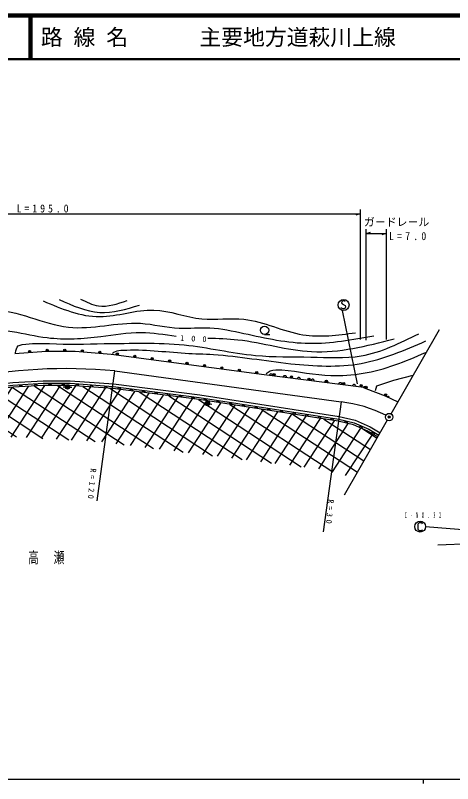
# Model space of a CAD drawing. Units: millimetres, scale not verified. Extents: x 40000 to 680000, y 20000 to 380000.
# Drawn here: x 174530 to 274770, y 204000 to 380000 of the extents above; entities that cross this region are included whole.
import ezdxf
from ezdxf.enums import TextEntityAlignment as Align

# ---------------------------------------------------------------- set-up
doc = ezdxf.new("R2010")
doc.units = ezdxf.units.MM
doc.header["$LTSCALE"] = 1000
doc.header["$PDMODE"] = 32
doc.header["$PDSIZE"] = 500
for name, color, linetype, lineweight in [('M-BGD', 7, 'Continuous', 25), ('M-TTL', 2, 'Continuous', 140), ('M-TTL-BAND', 7, 'Continuous', 25), ('M-TTL-LINE', 7, 'Continuous', 50)]:
    doc.layers.add(name, color=color, linetype=linetype, lineweight=lineweight)
doc.layers.add('M-OTRS', color=6, linetype='Continuous')
doc.layers.add('M-TTL-TXT', color=7, linetype='Continuous')
doc.styles.add('ＭＳ ゴシック', font='')
doc.styles.get('ＭＳ ゴシック').set_extended_font_data('MS Gothic')

msp = doc.modelspace()

# ---------------------------------------------------------------- hatches: boundary and pattern name
at = {"layer": 'M-BGD'}
h = msp.add_hatch(dxfattribs=at)
h.set_pattern_fill('USER', color=256, style=0, pattern_type=2)
h.set_pattern_definition([(236.8024, (124411, 334329), (2510.36, -1642.583), []), (326.8024, (124411, 334329), (1642.583, 2510.36), [])])
h.paths.add_polyline_path([(63032, 277495), (96862, 277673), (103353, 278186), (110591, 279195), (123091, 281742), (144727, 288067), (153072, 290326), (165286, 293454), (169210, 294274), (174017, 294801), (180943, 295213), (187054, 295213), (196887, 294506), (216630, 291969), (248564, 287011), (252053, 286198), (255350, 284752), (257589, 283423), (252200, 274037), (245628, 275908), (193679, 282354), (173961, 283491), (156518, 279700), (127700, 270220), (103052, 265669), (62814, 264906)])

# ---------------------------------------------------------------- linework, layer by layer
for p, q in [((63408, 334498), (253600, 334498)), ((253600, 334498), (252600, 334218)), ((253600, 335498), (253600, 305719)), ((254911, 305568), (254911, 331026)), ((259548, 331026), (259548, 305750)), ((254911, 330026), (255911, 330306)), ((254911, 330026), (259548, 330026)), ((259548, 330026), (258548, 329746)), ((249455, 312407), (252879, 295602)), ((260641, 288717), (271742, 308025)), ((231650, 306909), (232900, 306909)), ((174438, 302511), (181621, 303035)), ((181621, 303035), (188279, 303035)), ((188279, 303035), (196511, 302349)), ((196511, 302349), (231553, 297709)), ((193276, 268823), (197352, 298545)), ((197352, 298545), (249191, 291435)), ((231553, 297709), (253775, 294902)), ((185993, 294859), (185494, 294835)), ((186991, 294842), (187489, 294800)), ((253775, 294902), (254271, 294839)), ((254367, 294727), (254834, 294549)), ((254834, 294549), (259323, 292834)), ((259323, 292834), (259790, 292655)), ((259323, 292834), (262199, 291428)), ((218057, 291145), (217562, 291214)), ((219048, 291012), (219544, 290948)), ((249191, 291435), (245115, 261713)), ((259793, 287244), (249924, 270077)), ((268566, 262878), (289572, 261166)), ((293343, 259570), (271369, 258627))]:
    msp.add_line(p, q, dxfattribs=at)
for points in [[(250167, 314452), (250067, 314552), (249867, 314602), (249667, 314602), (249367, 314452), (249317, 314152), (249417, 313902), (250117, 313502), (250217, 313252), (250167, 312952), (249917, 312802), (249567, 312802), (249267, 312952), (249167, 313102)], [(233537, 297458), (233517, 297557), (233480, 297643), (233410, 297732), (233337, 297790), (233246, 297833), (233119, 297850), (233020, 297830), (232934, 297792), (232845, 297723), (232787, 297650), (232743, 297558)], [(236712, 297057), (236692, 297156), (236654, 297242), (236585, 297331), (236512, 297389), (236420, 297432), (236293, 297449), (236194, 297429), (236109, 297391), (236019, 297322), (235962, 297249), (235918, 297157)], [(257060, 294052), (257374, 295154), (261256, 296465), (265752, 297607)], [(63026, 278595), (96815, 278773), (103234, 279280), (110405, 280279), (122826, 282811), (144429, 289126), (152792, 291390), (165037, 294525), (169037, 295361), (173924, 295898), (180911, 296313), (187093, 296313), (196997, 295601), (216784, 293058), (248773, 288091), (252401, 287247), (255853, 285733), (258150, 284369)], [(63029, 277995), (96841, 278173), (103299, 278683), (110506, 279688), (122970, 282228), (144591, 288549), (152945, 290810), (165173, 293941), (169131, 294768), (173975, 295300), (180928, 295713), (187072, 295713), (196937, 295004), (216700, 292464), (248659, 287502), (252211, 286675), (255578, 285198), (257844, 283853)], [(239886, 296656), (239866, 296755), (239829, 296841), (239760, 296930), (239686, 296988), (239595, 297031), (239468, 297048), (239369, 297028), (239283, 296990), (239194, 296921), (239136, 296848), (239092, 296756)], [(243061, 296255), (243041, 296354), (243003, 296440), (242934, 296529), (242861, 296587), (242769, 296631), (242642, 296647), (242543, 296627), (242458, 296589), (242368, 296520), (242311, 296447), (242267, 296355)], [(246235, 295854), (246215, 295953), (246178, 296039), (246109, 296128), (246035, 296186), (245944, 296230), (245817, 296246), (245718, 296226), (245632, 296188), (245543, 296119), (245485, 296046), (245442, 295954)], [(249410, 295453), (249390, 295552), (249352, 295638), (249283, 295727), (249210, 295785), (249118, 295829), (248991, 295845), (248892, 295825), (248807, 295787), (248717, 295718), (248660, 295645), (248616, 295553)], [(257589, 283423), (255350, 284752), (252053, 286198), (248564, 287011), (216630, 291969), (196887, 294506), (187054, 295213), (180943, 295213), (174017, 294801), (169210, 294274), (165286, 293454), (153072, 290326), (144727, 288067), (123091, 281742), (110591, 279195), (103353, 278186), (96862, 277673), (63032, 277495)], [(176148, 294928), (176110, 295022), (176058, 295099), (175973, 295174), (175890, 295217), (175793, 295243), (175665, 295236), (175571, 295198), (175494, 295145), (175419, 295061), (175376, 294978), (175349, 294880)], [(179611, 295134), (179573, 295228), (179521, 295305), (179436, 295380), (179353, 295423), (179256, 295449), (179128, 295442), (179034, 295404), (178957, 295351), (178882, 295267), (178839, 295184), (178812, 295086)], [(182871, 295213), (182839, 295309), (182791, 295389), (182711, 295469), (182631, 295517), (182535, 295549), (182407, 295549), (182311, 295517), (182231, 295469), (182151, 295389), (182103, 295309), (182071, 295213)], [(185926, 295213), (185894, 295309), (185846, 295389), (185766, 295469), (185686, 295517), (185590, 295549), (185462, 295549), (185366, 295517), (185286, 295469), (185206, 295389), (185158, 295309), (185126, 295213)], [(189092, 295067), (189067, 295165), (189025, 295248), (188951, 295333), (188874, 295387), (188781, 295426), (188653, 295435), (188555, 295410), (188472, 295368), (188386, 295294), (188333, 295217), (188294, 295124)], [(192370, 294831), (192345, 294929), (192302, 295012), (192228, 295098), (192152, 295152), (192059, 295190), (191931, 295200), (191833, 295174), (191750, 295132), (191664, 295058), (191610, 294982), (191572, 294888)], [(195647, 294596), (195622, 294694), (195580, 294777), (195506, 294862), (195430, 294916), (195336, 294955), (195209, 294964), (195111, 294939), (195027, 294897), (194942, 294823), (194888, 294746), (194849, 294653)], [(198694, 294274), (198675, 294374), (198637, 294459), (198568, 294549), (198495, 294606), (198404, 294650), (198277, 294667), (198178, 294647), (198092, 294610), (198003, 294541), (197945, 294467), (197901, 294376)], [(201515, 293912), (201495, 294011), (201458, 294096), (201389, 294186), (201315, 294244), (201224, 294288), (201097, 294304), (200998, 294285), (200912, 294247), (200823, 294178), (200765, 294105), (200721, 294014)], [(204335, 293549), (204316, 293649), (204278, 293734), (204209, 293824), (204136, 293881), (204045, 293925), (203918, 293942), (203818, 293922), (203733, 293885), (203643, 293816), (203586, 293742), (203542, 293651)], [(252584, 295052), (252565, 295151), (252527, 295237), (252458, 295326), (252384, 295384), (252293, 295428), (252166, 295444), (252067, 295424), (251981, 295386), (251892, 295317), (251834, 295244), (251791, 295152)], [(254600, 295049), (254595, 295010), (254567, 294953), (254531, 294907), (254475, 294864), (254422, 294840), (254350, 294829), (254271, 294839)], [(207155, 293187), (207136, 293286), (207098, 293371), (207029, 293461), (206956, 293519), (206865, 293563), (206738, 293579), (206639, 293560), (206553, 293522), (206464, 293453), (206406, 293380), (206362, 293289)], [(209976, 292824), (209956, 292924), (209919, 293009), (209850, 293099), (209776, 293156), (209685, 293200), (209558, 293217), (209459, 293197), (209374, 293160), (209284, 293091), (209226, 293017), (209182, 292926)], [(212796, 292462), (212777, 292561), (212739, 292646), (212670, 292736), (212597, 292794), (212506, 292838), (212379, 292854), (212279, 292835), (212194, 292797), (212104, 292728), (212047, 292655), (212003, 292564)], [(215617, 292099), (215597, 292199), (215560, 292284), (215490, 292374), (215417, 292431), (215326, 292475), (215199, 292492), (215100, 292472), (215014, 292435), (214925, 292366), (214867, 292292), (214823, 292201)], [(260160, 292782), (260145, 292744), (260105, 292695), (260059, 292659), (259995, 292631), (259937, 292620), (259865, 292627), (259790, 292655)], [(218477, 291682), (218460, 291782), (218425, 291868), (218358, 291960), (218286, 292019), (218196, 292066), (218070, 292085), (217970, 292069), (217884, 292033), (217792, 291967), (217733, 291895), (217686, 291805)], [(221380, 291231), (221363, 291331), (221328, 291418), (221261, 291509), (221189, 291569), (221099, 291615), (220973, 291635), (220873, 291618), (220787, 291583), (220695, 291516), (220636, 291444), (220589, 291354)], [(224283, 290781), (224266, 290880), (224231, 290967), (224164, 291058), (224092, 291118), (224002, 291164), (223876, 291184), (223776, 291167), (223690, 291132), (223598, 291065), (223539, 290993), (223492, 290903)], [(227186, 290330), (227169, 290430), (227134, 290516), (227067, 290607), (226995, 290667), (226905, 290714), (226779, 290733), (226679, 290716), (226593, 290681), (226501, 290614), (226442, 290543), (226395, 290453)], [(230089, 289879), (230072, 289979), (230037, 290065), (229970, 290157), (229898, 290216), (229809, 290263), (229682, 290282), (229582, 290266), (229496, 290230), (229405, 290164), (229345, 290092), (229298, 290002)], [(232992, 289428), (232975, 289528), (232940, 289615), (232873, 289706), (232802, 289766), (232712, 289812), (232585, 289832), (232485, 289815), (232399, 289780), (232308, 289713), (232248, 289641), (232202, 289551)], [(235895, 288978), (235878, 289077), (235843, 289164), (235776, 289255), (235705, 289315), (235615, 289361), (235488, 289381), (235388, 289364), (235302, 289329), (235211, 289262), (235151, 289190), (235105, 289100)], [(238798, 288527), (238781, 288627), (238746, 288713), (238679, 288804), (238608, 288864), (238518, 288911), (238391, 288930), (238291, 288913), (238205, 288878), (238114, 288811), (238054, 288740), (238008, 288650)], [(241701, 288076), (241684, 288176), (241649, 288262), (241582, 288354), (241511, 288413), (241421, 288460), (241294, 288479), (241194, 288463), (241108, 288427), (241017, 288361), (240957, 288289), (240911, 288199)], [(244604, 287625), (244587, 287725), (244552, 287812), (244485, 287903), (244414, 287963), (244324, 288009), (244197, 288029), (244098, 288012), (244011, 287977), (243920, 287910), (243860, 287838), (243814, 287748)], [(247507, 287175), (247490, 287274), (247455, 287361), (247388, 287452), (247317, 287512), (247227, 287558), (247100, 287578), (247001, 287561), (246914, 287526), (246823, 287459), (246763, 287387), (246717, 287297)], [(250698, 286514), (250688, 286615), (250660, 286703), (250600, 286799), (250533, 286864), (250447, 286917), (250322, 286946), (250221, 286937), (250133, 286908), (250036, 286849), (249972, 286781), (249919, 286695)], [(254068, 285315), (254077, 285416), (254065, 285508), (254024, 285613), (253970, 285690), (253895, 285757), (253778, 285809), (253677, 285818), (253584, 285806), (253479, 285765), (253403, 285711), (253335, 285636)], [(256813, 283883), (256834, 283982), (256834, 284076), (256806, 284185), (256762, 284267), (256696, 284344), (256586, 284409), (256487, 284431), (256393, 284430), (256284, 284402), (256202, 284358), (256125, 284292)], [(267871, 263478), (267771, 263628), (267571, 263778), (267121, 263778), (266921, 263628), (266771, 263428), (266771, 262328), (266921, 262128), (267121, 261978), (267571, 261978), (267771, 262078), (267871, 262228)]]:
    msp.add_lwpolyline(points, dxfattribs=at)
for centre, radius in [((249767, 313652), 1250), ((231650, 307859), 950), ((177798, 303007), 250), ((177798, 303007), 150), ((177798, 303007), 50), ((181831, 303285), 250), ((181831, 303285), 150), ((181831, 303285), 50), ((185856, 303285), 250), ((185856, 303285), 150), ((185856, 303285), 50), ((189897, 303151), 250), ((189897, 303151), 150), ((189897, 303151), 50), ((193908, 302817), 250), ((193908, 302817), 150), ((193908, 302817), 50), ((197924, 302414), 250), ((197924, 302414), 150), ((197924, 302414), 50), ((201915, 301886), 250), ((201915, 301886), 150), ((201915, 301886), 50), ((205905, 301357), 250), ((205905, 301357), 150), ((205905, 301357), 50), ((209896, 300829), 250), ((209896, 300829), 150), ((209896, 300829), 50), ((213886, 300300), 250), ((213886, 300300), 150), ((213886, 300300), 50), ((217876, 299772), 250), ((217876, 299772), 150), ((217876, 299772), 50), ((221867, 299244), 250), ((221867, 299244), 150), ((221867, 299244), 50), ((225857, 298715), 250), ((225857, 298715), 150), ((225857, 298715), 50), ((229848, 298187), 250), ((229848, 298187), 150), ((229848, 298187), 50), ((233838, 297672), 250), ((233838, 297672), 150), ((233838, 297672), 50), ((237832, 297168), 250), ((237832, 297168), 150), ((237832, 297168), 50), ((241825, 296663), 250), ((241825, 296663), 150), ((241825, 296663), 50), ((245819, 296159), 250), ((245819, 296159), 150), ((245819, 296159), 50), ((249812, 295654), 250), ((249812, 295654), 150), ((249812, 295654), 50), ((186493, 294883), 500), ((186493, 294883), 440), ((186493, 294883), 380), ((186493, 294883), 320), ((186493, 294883), 260), ((186493, 294883), 200), ((186493, 294883), 140), ((186493, 294883), 80), ((186493, 294883), 20), ((253806, 295150), 250), ((253806, 295150), 150), ((253806, 295150), 50), ((254923, 294782), 250), ((254923, 294782), 150), ((254923, 294782), 50), ((259412, 293067), 250), ((259412, 293067), 150), ((259412, 293067), 50), ((218552, 291076), 500), ((218552, 291076), 440), ((218552, 291076), 380), ((218552, 291076), 320), ((218552, 291076), 260), ((218552, 291076), 200), ((218552, 291076), 140), ((218552, 291076), 80), ((218552, 291076), 20), ((260217, 287980), 850), ((260217, 287980), 34), ((267321, 262878), 1250)]:
    msp.add_circle(centre, radius, dxfattribs=at)
for centre, radius, start, end in [((186137, 179070), 120000, 84.63708, 101.5636), ((245903, 261616), 30000, 63.12462, 83.70716)]:
    msp.add_arc(centre, radius, start, end, dxfattribs=at)
for points, knots in [([(180900, 314596), (185177, 312776), (189454, 310957), (193859, 310979), (197958, 311000), (202168, 312616), (206290, 312486), (209972, 312370), (213585, 310861), (217290, 310452), (220495, 310184), (223770, 310717), (226941, 310377), (231522, 309885), (235886, 307571), (240427, 306836), (244357, 306199), (248419, 306743), (252482, 307288)], [0, 0, 0, 0, 1, 1, 1, 2, 2, 2, 3, 3, 3, 4, 4, 4, 5, 5, 5, 6, 6, 6, 6]), ([(184592, 314897), (187655, 313519), (190719, 312140), (193859, 311959), (196851, 311786), (199913, 312701), (202975, 313616)], [0, 0, 0, 0, 1, 1, 1, 2, 2, 2, 2]), ([(189489, 314972), (190832, 314321), (192175, 313670), (193558, 313466), (195705, 313148), (197946, 313910), (200188, 314671)], [0, 0, 0, 0, 1, 1, 1, 2, 2, 2, 2]), ([(148923, 301044), (150757, 304001), (152590, 306958), (155359, 308644), (156589, 309392), (158003, 309890), (159428, 310377), (162638, 311472), (165904, 312508), (169147, 312562), (175061, 312526), (180790, 309234), (186701, 308568), (192148, 307989), (197721, 309747), (203201, 309473), (206171, 309247), (209112, 308480), (212092, 308342), (214425, 308255), (216779, 308531), (219106, 308418), (221738, 308290), (224336, 307712), (226941, 307137), (231917, 306039), (236921, 304951), (241934, 304877), (246850, 304804), (251776, 305707), (256701, 306610)], [0, 0, 0, 0, 1, 1, 1, 2, 2, 2, 3, 3, 3, 4, 4, 4, 5, 5, 5, 6, 6, 6, 7, 7, 7, 8, 8, 8, 9, 9, 9, 10, 10, 10, 10]), ([(150564, 299588), (152518, 301416), (154473, 303244), (156730, 304642), (159311, 306241), (162287, 307278), (165313, 307712), (168139, 308117), (171008, 307996), (173825, 307573), (176534, 307149), (179170, 306483), (181850, 306177), (185901, 305643), (190036, 305940), (194130, 306456), (197213, 306835), (200276, 307387), (203341, 307363), (206025, 307348), (208707, 306857), (211398, 306512)], [0, 0, 0, 0, 1, 1, 1, 2, 2, 2, 3, 3, 3, 4, 4, 4, 5, 5, 5, 6, 6, 6, 7, 7, 7, 7]), ([(174585, 302692), (174678, 303329), (174772, 303966), (175188, 304274), (175422, 304448), (175759, 304517), (176092, 304575), (178278, 304958), (180296, 304855), (182345, 304801), (186575, 304549), (190698, 304695), (194852, 304801), (200990, 304829), (207151, 305124), (213235, 304500), (218702, 303932), (224105, 302652), (229578, 302089), (233764, 301711), (237978, 301811), (242236, 301712), (246138, 301622), (250079, 301365), (253838, 302014), (258411, 302803), (262717, 304932), (267023, 307062)], [0, 0, 0, 0, 1, 1, 1, 2, 2, 2, 3, 3, 3, 4, 4, 4, 5, 5, 5, 6, 6, 6, 7, 7, 7, 8, 8, 8, 9, 9, 9, 9]), ([(196805, 302616), (197026, 302754), (197248, 302892), (197483, 302993), (197993, 303213), (198568, 303260), (199140, 303295), (204008, 303584), (208698, 302904), (213455, 302616), (215622, 302460), (217781, 302448), (219935, 302315), (225852, 301901), (231681, 300865), (237640, 300206), (243053, 299606), (248573, 299317), (253838, 300281), (258919, 301211), (263762, 303307), (268605, 305404)], [0, 0, 0, 0, 1, 1, 1, 2, 2, 2, 3, 3, 3, 4, 4, 4, 5, 5, 5, 6, 6, 6, 7, 7, 7, 7]), ([(218649, 306068), (220957, 306005), (223263, 305944), (225558, 305689), (231227, 305058), (236825, 303243), (242443, 302967), (248729, 302659), (255041, 304279), (261353, 305898)], [0, 0, 0, 0, 1, 1, 1, 2, 2, 2, 3, 3, 3, 3]), ([(231989, 297945), (232307, 298171), (232625, 298397), (232969, 298548), (233760, 298896), (234691, 298849), (235606, 298774), (239510, 298456), (243117, 297642), (246831, 297493), (251726, 297298), (256806, 298259), (261523, 299904), (263921, 300741), (266225, 301754), (268530, 302767)], [0, 0, 0, 0, 1, 1, 1, 2, 2, 2, 3, 3, 3, 4, 4, 4, 5, 5, 5, 5])]:
    msp.add_open_spline(points, degree=3, knots=knots, dxfattribs=at)
at = {"layer": 'M-OTRS'}
msp.add_point((260217, 287980), dxfattribs=at)
at = {"layer": 'M-TTL'}
msp.add_line((680000, 380000), (40000, 380000), dxfattribs=at)
at = {"layer": 'M-TTL-BAND'}
for p, q in [((40000, 205000), (579000, 205000)), ((268000, 205000), (268000, 204000))]:
    msp.add_line(p, q, dxfattribs=at)
at = {"layer": 'M-TTL-LINE'}
for p, q in [((177750, 380000), (177750, 370000)), ((178250, 380000), (178250, 370000)), ((40000, 370000), (680000, 370000))]:
    msp.add_line(p, q, dxfattribs=at)

# ---------------------------------------------------------------- texts
at = {"layer": 'M-BGD', "style": 'ＭＳ ゴシック'}
msp.add_text('ガ－ドレ－ル', height=1833, dxfattribs=at).set_placement((254424, 331186), align=Align.BOTTOM_LEFT)
at = {"layer": 'M-BGD', "attachment_point": 7, "style": 'ＭＳ ゴシック'}
for s, insert, char_height in [('\\T1.6;\\W0.9;L=195.0', (174831, 334817), 1833), ('\\T1.65;\\W0.9;L=7.0', (260187, 328488), 1833), ('\\T2.71;\\W0.45;C-NO.32', (263773, 264814), 1320), ('\\T1.19;\\W0.7;高\u3000瀬', (177470, 254228), 2566)]:
    msp.add_mtext(s, dxfattribs=dict(at, insert=insert, char_height=char_height))
at = {"layer": 'M-BGD', "char_height": 1320, "attachment_point": 7, "style": 'ＭＳ ゴシック'}
for s, insert, rotation in [('\\T2.76;\\W0.9;100', (212266, 305440), 357), ('\\T1.63;\\W0.9;R=120', (191772, 276274), 264.6), ('\\T1.67;\\W0.9;R=30', (246244, 269175), 264.6)]:
    msp.add_mtext(s, dxfattribs=dict(at, insert=insert, rotation=rotation))
at = {"layer": 'M-TTL-TXT', "style": 'ＭＳ ゴシック'}
for s, p in [('路 線 名', (180380, 375000)), ('主要地方道萩川上線', (216734, 375000))]:
    msp.add_text(s, height=3666, dxfattribs=at).set_placement(p, align=Align.MIDDLE_LEFT)

doc.saveas('drawing.dxf')
